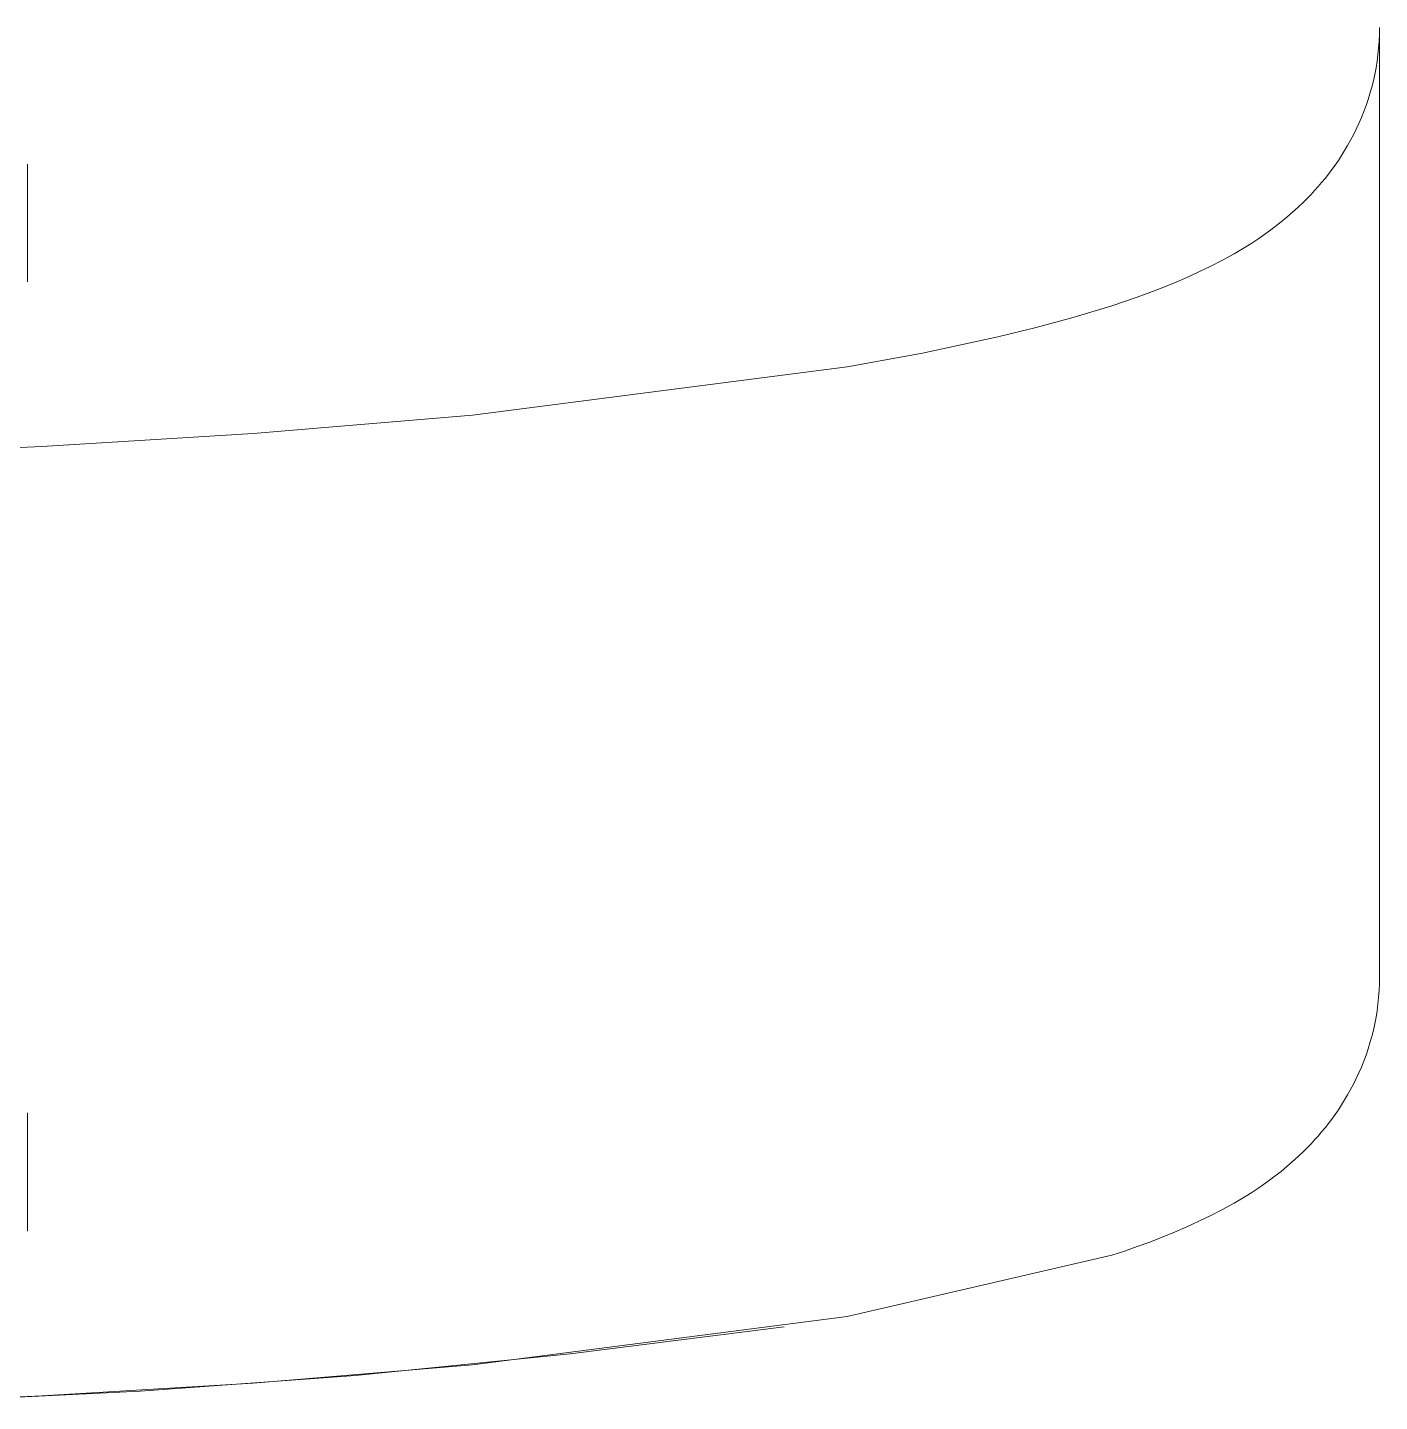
# Model space of a CAD drawing. Header units: inches. Extents: x -9 to 187, y -3 to 135.
# Drawn here: x 86.071 to 86.598, y 112.526 to 113.062 of the extents above; entities that cross this region are included whole.
import ezdxf

# ---------------------------------------------------------------- set-up
doc = ezdxf.new("R2010")
doc.units = ezdxf.units.IN
doc.layers.add('ZANO_R', color=7, linetype='Continuous', lineweight=0)

msp = doc.modelspace()

# ---------------------------------------------------------------- linework, layer by layer
at = {"layer": 'ZANO_R'}
for p, q in [((86.59835, 113.05938), (86.59839, 113.06207)), ((86.59839, 112.7425), (86.59839, 113.06207)), ((86.59803, 113.05408), (86.59823, 113.05672)), ((86.59823, 113.05672), (86.59835, 113.05938)), ((86.59742, 113.04888), (86.59776, 113.05146)), ((86.59776, 113.05146), (86.59803, 113.05408)), ((86.59597, 113.04128), (86.59652, 113.04378)), ((86.59652, 113.04378), (86.59701, 113.04632)), ((86.59701, 113.04632), (86.59742, 113.04888)), ((86.59466, 113.03637), (86.59535, 113.03881)), ((86.59535, 113.03881), (86.59597, 113.04128)), ((86.59311, 113.03158), (86.59392, 113.03396)), ((86.59392, 113.03396), (86.59466, 113.03637)), ((86.59131, 113.02693), (86.59224, 113.02924)), ((86.59224, 113.02924), (86.59311, 113.03158)), ((86.58821, 113.02023), (86.58929, 113.02241)), ((86.58929, 113.02241), (86.59033, 113.02465)), ((86.59033, 113.02465), (86.59131, 113.02693)), ((86.58595, 113.01606), (86.58709, 113.01812)), ((86.58709, 113.01812), (86.58821, 113.02023)), ((86.58233, 113.01024), (86.58356, 113.01212)), ((86.58356, 113.01212), (86.58477, 113.01406)), ((86.58477, 113.01406), (86.58595, 113.01606)), ((86.07086, 112.96287), (86.07086, 113.00881)), ((86.57847, 113.0049), (86.57978, 113.00663)), ((86.57978, 113.00663), (86.58106, 113.00841)), ((86.58106, 113.00841), (86.58233, 113.01024)), ((86.57444, 113.00002), (86.5758, 113.0016)), ((86.5758, 113.0016), (86.57714, 113.00323)), ((86.57714, 113.00323), (86.57847, 113.0049)), ((86.56886, 112.99413), (86.57027, 112.99554)), ((86.57027, 112.99554), (86.57167, 112.99699)), ((86.57167, 112.99699), (86.57306, 112.99848)), ((86.57306, 112.99848), (86.57444, 113.00002)), ((86.56446, 112.99001), (86.56667, 112.99203)), ((86.56667, 112.99203), (86.56886, 112.99413)), ((86.55771, 112.98444), (86.55997, 112.98622)), ((86.55997, 112.98622), (86.56222, 112.98808)), ((86.56222, 112.98808), (86.56446, 112.99001)), ((86.54856, 112.97801), (86.55085, 112.97952)), ((86.55085, 112.97952), (86.55314, 112.98109)), ((86.55314, 112.98109), (86.55543, 112.98273)), ((86.55543, 112.98273), (86.55771, 112.98444)), ((86.54168, 112.97384), (86.54626, 112.97657)), ((86.54626, 112.97657), (86.54856, 112.97801)), ((86.52792, 112.96676), (86.53262, 112.969)), ((86.53262, 112.969), (86.53712, 112.97133)), ((86.53712, 112.97133), (86.54168, 112.97384)), ((86.5184, 112.96253), (86.52318, 112.9646)), ((86.52318, 112.9646), (86.52792, 112.96676)), ((86.50383, 112.95687), (86.50872, 112.95866)), ((86.50872, 112.95866), (86.51358, 112.96055)), ((86.51358, 112.96055), (86.5184, 112.96253)), ((86.47922, 112.94908), (86.49396, 112.95356)), ((86.49396, 112.95356), (86.49891, 112.95516)), ((86.49891, 112.95516), (86.50383, 112.95687)), ((86.46436, 112.94501), (86.47922, 112.94908)), ((86.4494, 112.94137), (86.46436, 112.94501)), ((86.42012, 112.93508), (86.4494, 112.94137)), ((86.39068, 112.92967), (86.42012, 112.93508)), ((86.2445, 112.91082), (86.39068, 112.92967)), ((86.1589, 112.90369), (86.2445, 112.91082)), ((86.07647, 112.89868), (86.1589, 112.90369)), ((86.03076, 112.89657), (86.07647, 112.89868)), ((86.59839, 112.74235), (86.59839, 112.7425)), ((86.59839, 112.69181), (86.59839, 112.74235)), ((86.59835, 112.68909), (86.59839, 112.69178)), ((86.59803, 112.68378), (86.59823, 112.68642)), ((86.59823, 112.68642), (86.59835, 112.68909)), ((86.59742, 112.67858), (86.59776, 112.68117)), ((86.59776, 112.68117), (86.59803, 112.68378)), ((86.59652, 112.67349), (86.59701, 112.67602)), ((86.59701, 112.67602), (86.59742, 112.67858)), ((86.59535, 112.66851), (86.59597, 112.67099)), ((86.59597, 112.67099), (86.59652, 112.67349)), ((86.59311, 112.66128), (86.59392, 112.66366)), ((86.59392, 112.66366), (86.59466, 112.66607)), ((86.59466, 112.66607), (86.59535, 112.66851)), ((86.59131, 112.65663), (86.59224, 112.65894)), ((86.59224, 112.65894), (86.59311, 112.66128)), ((86.58929, 112.65212), (86.59033, 112.65435)), ((86.59033, 112.65435), (86.59131, 112.65663)), ((86.58595, 112.64576), (86.58709, 112.64782)), ((86.58709, 112.64782), (86.58821, 112.64994)), ((86.58821, 112.64994), (86.58929, 112.65212)), ((86.58233, 112.63994), (86.58356, 112.64183)), ((86.58356, 112.64183), (86.58477, 112.64377)), ((86.58477, 112.64377), (86.58595, 112.64576)), ((86.07086, 112.59258), (86.07086, 112.63879)), ((86.57978, 112.63633), (86.58106, 112.63811)), ((86.58106, 112.63811), (86.58233, 112.63994)), ((86.57444, 112.62972), (86.5758, 112.6313)), ((86.5758, 112.6313), (86.57714, 112.63293)), ((86.57714, 112.63293), (86.57847, 112.63461)), ((86.57847, 112.63461), (86.57978, 112.63633)), ((86.57027, 112.62524), (86.57167, 112.62669)), ((86.57167, 112.62669), (86.57306, 112.62818)), ((86.57306, 112.62818), (86.57444, 112.62972)), ((86.56446, 112.61972), (86.56667, 112.62173)), ((86.56667, 112.62173), (86.56886, 112.62383)), ((86.56886, 112.62383), (86.57027, 112.62524)), ((86.55771, 112.61414), (86.55997, 112.61593)), ((86.55997, 112.61593), (86.56222, 112.61778)), ((86.56222, 112.61778), (86.56446, 112.61972)), ((86.55085, 112.60923), (86.55314, 112.6108)), ((86.55314, 112.6108), (86.55543, 112.61244)), ((86.55543, 112.61244), (86.55771, 112.61414)), ((86.54168, 112.60355), (86.54626, 112.60627)), ((86.54626, 112.60627), (86.54856, 112.60772)), ((86.54856, 112.60772), (86.55085, 112.60923)), ((86.53262, 112.59871), (86.53712, 112.60103)), ((86.53712, 112.60103), (86.54168, 112.60355)), ((86.5184, 112.59223), (86.52318, 112.5943)), ((86.52318, 112.5943), (86.52792, 112.59646)), ((86.52792, 112.59646), (86.53262, 112.59871)), ((86.50383, 112.58657), (86.50872, 112.58837)), ((86.50872, 112.58837), (86.51358, 112.59025)), ((86.51358, 112.59025), (86.5184, 112.59223)), ((86.39068, 112.55938), (86.49396, 112.58326)), ((86.49396, 112.58326), (86.49891, 112.58487)), ((86.49891, 112.58487), (86.50383, 112.58657)), ((86.2445, 112.54053), (86.39068, 112.55938)), ((86.28261, 112.54474), (86.36615, 112.55531)), ((86.1589, 112.53339), (86.2445, 112.54053)), ((86.19884, 112.53635), (86.28261, 112.54474)), ((86.11487, 112.53016), (86.19884, 112.53635)), ((86.03076, 112.52617), (86.11487, 112.53016)), ((86.07647, 112.52839), (86.1589, 112.53339)), ((86.03076, 112.52628), (86.07647, 112.52839))]:
    msp.add_line(p, q, dxfattribs=at)

doc.saveas('drawing.dxf')
